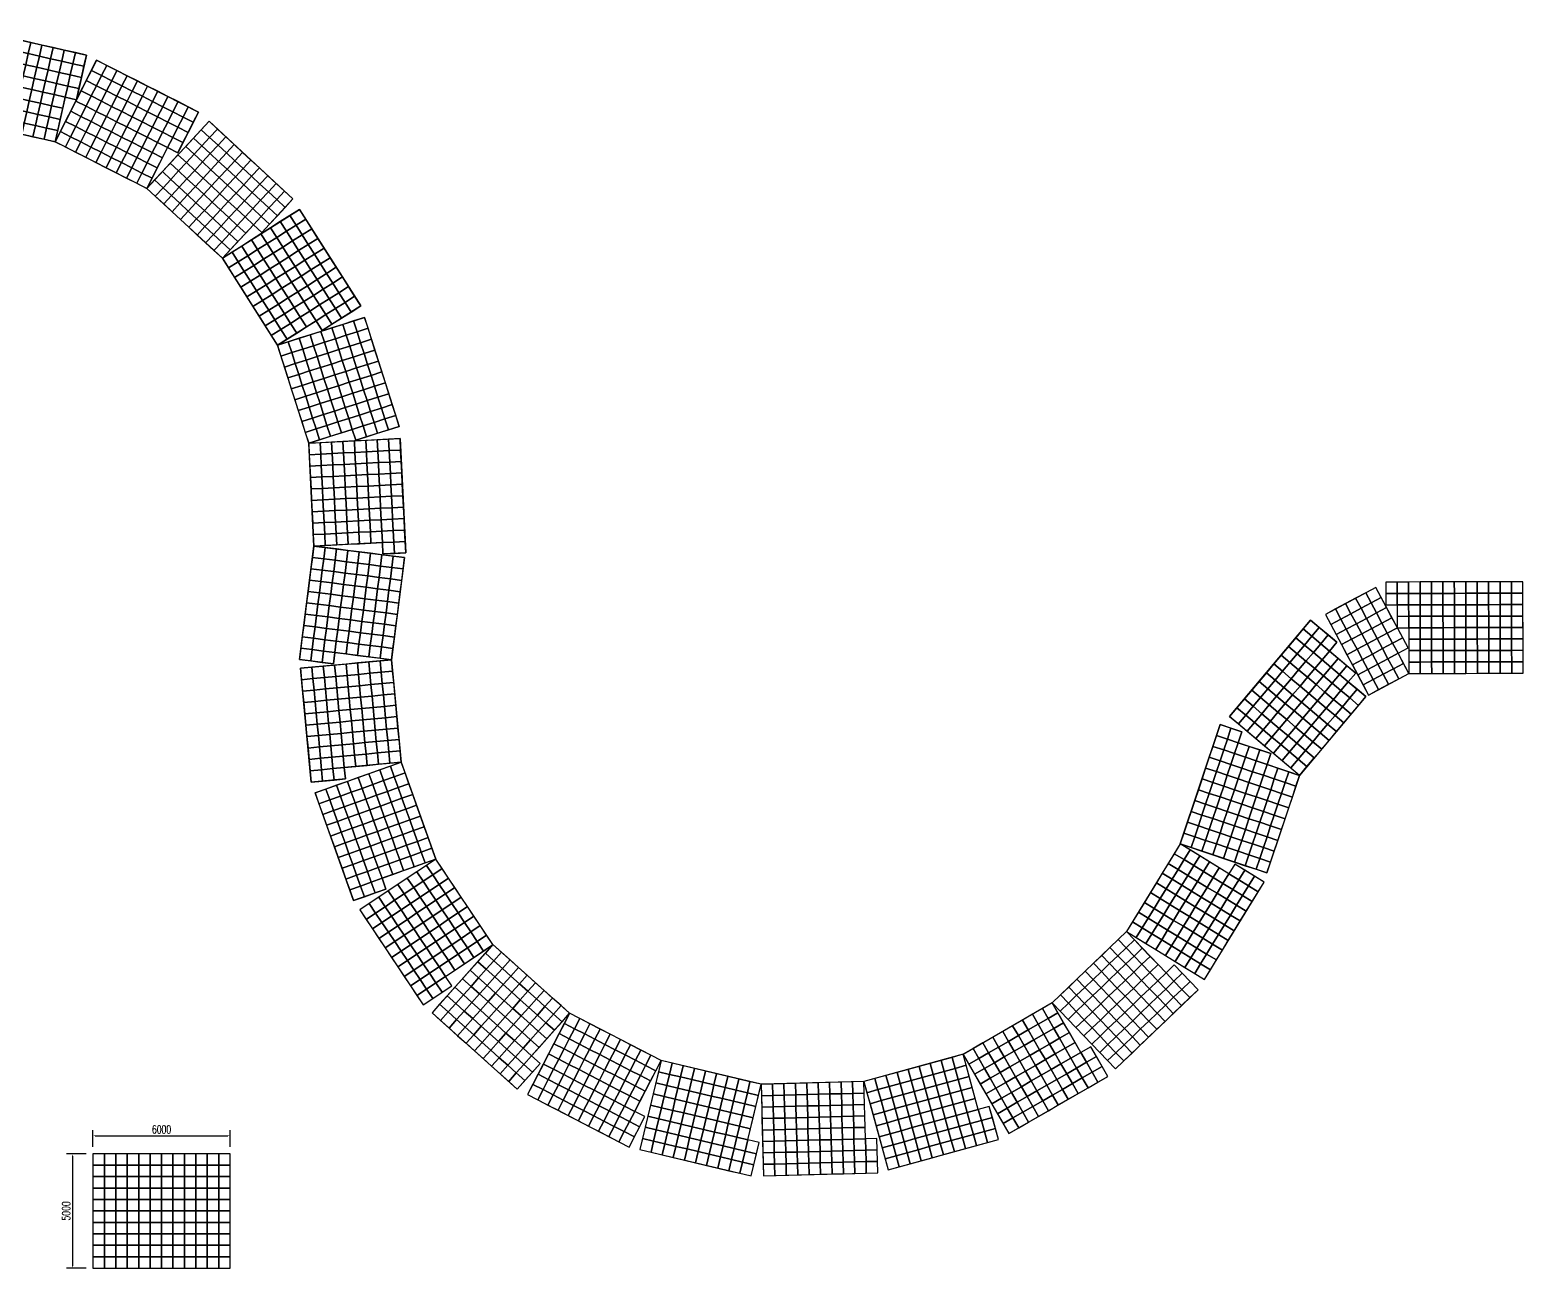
# Model space of a CAD drawing. Header units: millimetres. Extents: x -2430464 to 225692, y -180 to 1805330.
# Drawn here: x -1795663 to -1730345, y 817112 to 871261 of the extents above; entities that cross this region are included whole.
import ezdxf

# ---------------------------------------------------------------- set-up
doc = ezdxf.new("R2010")
doc.units = ezdxf.units.MM
doc.header["$LTSCALE"] = 1000
doc.layers.get('DEFPOINTS').update_dxf_attribs({"linetype": 'CONTINUOUS'})
doc.layers.add('W-FLOAT_BOWL浮筒', color=253, linetype='CONTINUOUS')
doc.layers.add('W-STEEL_FRAME钢架', color=3, linetype='CONTINUOUS')
doc.styles.add('STANDARD_T3', font='simplex.shx', dxfattribs={"width": 0.7, "bigfont": 'gbcbig.shx'})
doc.dimstyles.new('W&&100', dxfattribs={"dimtxt": 350, "dimasz": 100, "dimexe": 250, "dimexo": 300, "dimgap": 100, "dimtad": 1, "dimdec": 0, "dimzin": 0, "dimdsep": 46, "dimtxsty": 'STANDARD_T3', "dimcen": 0.09, "dimclrd": 1, "dimclre": 1, "dimclrt": 7, "dimazin": 2, "dimtfac": 1, "dimtdec": 0, "dimtix": 1, "dimtmove": 2, "dimatfit": 3, "dimfxl": 0, "dimtolj": 1, "dimtzin": 0, "dimarcsym": 0})

# ---------------------------------------------------------------- blocks, each defined once
blk = doc.blocks.new('*U971')
at = {"layer": 'W-FLOAT_BOWL浮筒'}
blk.add_lwpolyline([(-250, -250), (250, -250), (250, 250), (-250, 250)], close=True, dxfattribs=at)
blk = doc.blocks.new('*U972')
at = {"layer": 'W-FLOAT_BOWL浮筒', "color": 0, "linetype": 'ByBlock', "lineweight": -2, "transparency": 16777216}
for p in [(0, 3500), (500, 3500), (1000, 3500), (1500, 3500), (2000, 3500), (2500, 3500), (3000, 3500), (3500, 3500), (4000, 3500), (0, 3000), (0, 2500), (500, 3000), (500, 2500), (1000, 3000), (1000, 2500), (1500, 3000), (1500, 2500), (2000, 3000), (2000, 2500), (2500, 3000), (2500, 2500), (3000, 3000), (3000, 2500), (3500, 3000), (3500, 2500), (4000, 3000), (4000, 2500), (0, 2000), (500, 2000), (1000, 2000), (1500, 2000), (2000, 2000), (2500, 2000), (3000, 2000), (3500, 2000), (4000, 2000), (0, 1500), (500, 1500), (1000, 1500), (1500, 1500), (2000, 1500), (2500, 1500), (3000, 1500), (3500, 1500), (4000, 1500), (0, 1000), (0, 500), (500, 1000), (500, 500), (1000, 1000), (1000, 500), (1500, 1000), (1500, 500), (2000, 1000), (2000, 500), (2500, 1000), (2500, 500), (3000, 1000), (3000, 500), (3500, 1000), (3500, 500), (4000, 1000), (4000, 500), (0, 0), (500, 0), (1000, 0), (1500, 0), (2000, 0), (2500, 0), (3000, 0), (3500, 0), (4000, 0)]:
    blk.add_blockref('*U971', p, dxfattribs=at)
blk = doc.blocks.new('*U973')
at = {"layer": 'W-FLOAT_BOWL浮筒'}
blk.add_lwpolyline([(-250, -250), (250, -250), (250, 250), (-250, 250)], close=True, dxfattribs=at)
blk = doc.blocks.new('*U974')
at = {"layer": 'W-FLOAT_BOWL浮筒', "color": 0, "linetype": 'ByBlock', "lineweight": -2, "transparency": 16777216}
for p in [(0, 3500), (500, 3500), (1000, 3500), (1500, 3500), (2000, 3500), (2500, 3500), (3000, 3500), (3500, 3500), (4000, 3500), (0, 3000), (0, 2500), (500, 3000), (500, 2500), (1000, 3000), (1000, 2500), (1500, 3000), (1500, 2500), (2000, 3000), (2000, 2500), (2500, 3000), (2500, 2500), (3000, 3000), (3000, 2500), (3500, 3000), (3500, 2500), (4000, 3000), (4000, 2500), (0, 2000), (500, 2000), (1000, 2000), (1500, 2000), (2000, 2000), (2500, 2000), (3000, 2000), (3500, 2000), (4000, 2000), (0, 1500), (500, 1500), (1000, 1500), (1500, 1500), (2000, 1500), (2500, 1500), (3000, 1500), (3500, 1500), (4000, 1500), (0, 1000), (0, 500), (500, 1000), (500, 500), (1000, 1000), (1000, 500), (1500, 1000), (1500, 500), (2000, 1000), (2000, 500), (2500, 1000), (2500, 500), (3000, 1000), (3000, 500), (3500, 1000), (3500, 500), (4000, 1000), (4000, 500), (0, 0), (500, 0), (1000, 0), (1500, 0), (2000, 0), (2500, 0), (3000, 0), (3500, 0), (4000, 0)]:
    blk.add_blockref('*U973', p, dxfattribs=at)
blk = doc.blocks.new('*U969')
at = {"layer": 'W-FLOAT_BOWL浮筒'}
blk.add_lwpolyline([(-250, -250), (250, -250), (250, 250), (-250, 250)], close=True, dxfattribs=at)
blk = doc.blocks.new('*U970')
at = {"layer": 'W-FLOAT_BOWL浮筒', "color": 0, "linetype": 'ByBlock', "lineweight": -2, "transparency": 16777216}
for p in [(0, 3500), (500, 3500), (1000, 3500), (1500, 3500), (2000, 3500), (2500, 3500), (3000, 3500), (3500, 3500), (4000, 3500), (0, 3000), (0, 2500), (500, 3000), (500, 2500), (1000, 3000), (1000, 2500), (1500, 3000), (1500, 2500), (2000, 3000), (2000, 2500), (2500, 3000), (2500, 2500), (3000, 3000), (3000, 2500), (3500, 3000), (3500, 2500), (4000, 3000), (4000, 2500), (0, 2000), (500, 2000), (1000, 2000), (1500, 2000), (2000, 2000), (2500, 2000), (3000, 2000), (3500, 2000), (4000, 2000), (0, 1500), (500, 1500), (1000, 1500), (1500, 1500), (2000, 1500), (2500, 1500), (3000, 1500), (3500, 1500), (4000, 1500), (0, 1000), (0, 500), (500, 1000), (500, 500), (1000, 1000), (1000, 500), (1500, 1000), (1500, 500), (2000, 1000), (2000, 500), (2500, 1000), (2500, 500), (3000, 1000), (3000, 500), (3500, 1000), (3500, 500), (4000, 1000), (4000, 500), (0, 0), (500, 0), (1000, 0), (1500, 0), (2000, 0), (2500, 0), (3000, 0), (3500, 0), (4000, 0)]:
    blk.add_blockref('*U969', p, dxfattribs=at)
blk = doc.blocks.new('*U967')
at = {"layer": 'W-FLOAT_BOWL浮筒'}
blk.add_lwpolyline([(-250, -250), (250, -250), (250, 250), (-250, 250)], close=True, dxfattribs=at)
blk = doc.blocks.new('*U968')
at = {"layer": 'W-FLOAT_BOWL浮筒', "color": 0, "linetype": 'ByBlock', "lineweight": -2, "transparency": 16777216}
for p in [(0, 3500), (500, 3500), (1000, 3500), (1500, 3500), (2000, 3500), (2500, 3500), (3000, 3500), (3500, 3500), (4000, 3500), (0, 3000), (0, 2500), (500, 3000), (500, 2500), (1000, 3000), (1000, 2500), (1500, 3000), (1500, 2500), (2000, 3000), (2000, 2500), (2500, 3000), (2500, 2500), (3000, 3000), (3000, 2500), (3500, 3000), (3500, 2500), (4000, 3000), (4000, 2500), (0, 2000), (500, 2000), (1000, 2000), (1500, 2000), (2000, 2000), (2500, 2000), (3000, 2000), (3500, 2000), (4000, 2000), (0, 1500), (500, 1500), (1000, 1500), (1500, 1500), (2000, 1500), (2500, 1500), (3000, 1500), (3500, 1500), (4000, 1500), (0, 1000), (0, 500), (500, 1000), (500, 500), (1000, 1000), (1000, 500), (1500, 1000), (1500, 500), (2000, 1000), (2000, 500), (2500, 1000), (2500, 500), (3000, 1000), (3000, 500), (3500, 1000), (3500, 500), (4000, 1000), (4000, 500), (0, 0), (500, 0), (1000, 0), (1500, 0), (2000, 0), (2500, 0), (3000, 0), (3500, 0), (4000, 0)]:
    blk.add_blockref('*U967', p, dxfattribs=at)
blk = doc.blocks.new('*U965')
at = {"layer": 'W-FLOAT_BOWL浮筒'}
blk.add_lwpolyline([(-250, -250), (250, -250), (250, 250), (-250, 250)], close=True, dxfattribs=at)
blk = doc.blocks.new('*U966')
at = {"layer": 'W-FLOAT_BOWL浮筒', "color": 0, "linetype": 'ByBlock', "lineweight": -2, "transparency": 16777216}
for p in [(0, 3500), (500, 3500), (1000, 3500), (1500, 3500), (2000, 3500), (2500, 3500), (3000, 3500), (3500, 3500), (4000, 3500), (0, 3000), (0, 2500), (500, 3000), (500, 2500), (1000, 3000), (1000, 2500), (1500, 3000), (1500, 2500), (2000, 3000), (2000, 2500), (2500, 3000), (2500, 2500), (3000, 3000), (3000, 2500), (3500, 3000), (3500, 2500), (4000, 3000), (4000, 2500), (0, 2000), (500, 2000), (1000, 2000), (1500, 2000), (2000, 2000), (2500, 2000), (3000, 2000), (3500, 2000), (4000, 2000), (0, 1500), (500, 1500), (1000, 1500), (1500, 1500), (2000, 1500), (2500, 1500), (3000, 1500), (3500, 1500), (4000, 1500), (0, 1000), (0, 500), (500, 1000), (500, 500), (1000, 1000), (1000, 500), (1500, 1000), (1500, 500), (2000, 1000), (2000, 500), (2500, 1000), (2500, 500), (3000, 1000), (3000, 500), (3500, 1000), (3500, 500), (4000, 1000), (4000, 500), (0, 0), (500, 0), (1000, 0), (1500, 0), (2000, 0), (2500, 0), (3000, 0), (3500, 0), (4000, 0)]:
    blk.add_blockref('*U965', p, dxfattribs=at)
blk = doc.blocks.new('*U961')
at = {"layer": 'W-FLOAT_BOWL浮筒'}
blk.add_lwpolyline([(-250, -250), (250, -250), (250, 250), (-250, 250)], close=True, dxfattribs=at)
blk = doc.blocks.new('*U962')
at = {"layer": 'W-FLOAT_BOWL浮筒', "color": 0, "linetype": 'ByBlock', "lineweight": -2, "transparency": 16777216}
for p in [(0, 3500), (500, 3500), (1000, 3500), (1500, 3500), (2000, 3500), (2500, 3500), (3000, 3500), (3500, 3500), (4000, 3500), (0, 3000), (0, 2500), (500, 3000), (500, 2500), (1000, 3000), (1000, 2500), (1500, 3000), (1500, 2500), (2000, 3000), (2000, 2500), (2500, 3000), (2500, 2500), (3000, 3000), (3000, 2500), (3500, 3000), (3500, 2500), (4000, 3000), (4000, 2500), (0, 2000), (500, 2000), (1000, 2000), (1500, 2000), (2000, 2000), (2500, 2000), (3000, 2000), (3500, 2000), (4000, 2000), (0, 1500), (500, 1500), (1000, 1500), (1500, 1500), (2000, 1500), (2500, 1500), (3000, 1500), (3500, 1500), (4000, 1500), (0, 1000), (0, 500), (500, 1000), (500, 500), (1000, 1000), (1000, 500), (1500, 1000), (1500, 500), (2000, 1000), (2000, 500), (2500, 1000), (2500, 500), (3000, 1000), (3000, 500), (3500, 1000), (3500, 500), (4000, 1000), (4000, 500), (0, 0), (500, 0), (1000, 0), (1500, 0), (2000, 0), (2500, 0), (3000, 0), (3500, 0), (4000, 0)]:
    blk.add_blockref('*U961', p, dxfattribs=at)
blk = doc.blocks.new('*U963')
at = {"layer": 'W-FLOAT_BOWL浮筒'}
blk.add_lwpolyline([(-250, -250), (250, -250), (250, 250), (-250, 250)], close=True, dxfattribs=at)
blk = doc.blocks.new('*U964')
at = {"layer": 'W-FLOAT_BOWL浮筒', "color": 0, "linetype": 'ByBlock', "lineweight": -2, "transparency": 16777216}
for p in [(0, 3500), (500, 3500), (1000, 3500), (1500, 3500), (2000, 3500), (2500, 3500), (3000, 3500), (3500, 3500), (4000, 3500), (0, 3000), (0, 2500), (500, 3000), (500, 2500), (1000, 3000), (1000, 2500), (1500, 3000), (1500, 2500), (2000, 3000), (2000, 2500), (2500, 3000), (2500, 2500), (3000, 3000), (3000, 2500), (3500, 3000), (3500, 2500), (4000, 3000), (4000, 2500), (0, 2000), (500, 2000), (1000, 2000), (1500, 2000), (2000, 2000), (2500, 2000), (3000, 2000), (3500, 2000), (4000, 2000), (0, 1500), (500, 1500), (1000, 1500), (1500, 1500), (2000, 1500), (2500, 1500), (3000, 1500), (3500, 1500), (4000, 1500), (0, 1000), (0, 500), (500, 1000), (500, 500), (1000, 1000), (1000, 500), (1500, 1000), (1500, 500), (2000, 1000), (2000, 500), (2500, 1000), (2500, 500), (3000, 1000), (3000, 500), (3500, 1000), (3500, 500), (4000, 1000), (4000, 500), (0, 0), (500, 0), (1000, 0), (1500, 0), (2000, 0), (2500, 0), (3000, 0), (3500, 0), (4000, 0)]:
    blk.add_blockref('*U963', p, dxfattribs=at)
blk = doc.blocks.new('*U959')
at = {"layer": 'W-FLOAT_BOWL浮筒'}
blk.add_lwpolyline([(-250, -250), (250, -250), (250, 250), (-250, 250)], close=True, dxfattribs=at)
blk = doc.blocks.new('*U960')
at = {"layer": 'W-FLOAT_BOWL浮筒', "color": 0, "linetype": 'ByBlock', "lineweight": -2, "transparency": 16777216}
for p in [(0, 3500), (500, 3500), (1000, 3500), (1500, 3500), (2000, 3500), (2500, 3500), (3000, 3500), (3500, 3500), (4000, 3500), (0, 3000), (0, 2500), (500, 3000), (500, 2500), (1000, 3000), (1000, 2500), (1500, 3000), (1500, 2500), (2000, 3000), (2000, 2500), (2500, 3000), (2500, 2500), (3000, 3000), (3000, 2500), (3500, 3000), (3500, 2500), (4000, 3000), (4000, 2500), (0, 2000), (500, 2000), (1000, 2000), (1500, 2000), (2000, 2000), (2500, 2000), (3000, 2000), (3500, 2000), (4000, 2000), (0, 1500), (500, 1500), (1000, 1500), (1500, 1500), (2000, 1500), (2500, 1500), (3000, 1500), (3500, 1500), (4000, 1500), (0, 1000), (0, 500), (500, 1000), (500, 500), (1000, 1000), (1000, 500), (1500, 1000), (1500, 500), (2000, 1000), (2000, 500), (2500, 1000), (2500, 500), (3000, 1000), (3000, 500), (3500, 1000), (3500, 500), (4000, 1000), (4000, 500), (0, 0), (500, 0), (1000, 0), (1500, 0), (2000, 0), (2500, 0), (3000, 0), (3500, 0), (4000, 0)]:
    blk.add_blockref('*U959', p, dxfattribs=at)
blk = doc.blocks.new('*U957')
at = {"layer": 'W-FLOAT_BOWL浮筒'}
blk.add_lwpolyline([(-250, -250), (250, -250), (250, 250), (-250, 250)], close=True, dxfattribs=at)
blk = doc.blocks.new('*U958')
at = {"layer": 'W-FLOAT_BOWL浮筒', "color": 0, "linetype": 'ByBlock', "lineweight": -2, "transparency": 16777216}
for p in [(0, 3500), (500, 3500), (1000, 3500), (1500, 3500), (2000, 3500), (2500, 3500), (3000, 3500), (3500, 3500), (4000, 3500), (0, 3000), (0, 2500), (500, 3000), (500, 2500), (1000, 3000), (1000, 2500), (1500, 3000), (1500, 2500), (2000, 3000), (2000, 2500), (2500, 3000), (2500, 2500), (3000, 3000), (3000, 2500), (3500, 3000), (3500, 2500), (4000, 3000), (4000, 2500), (0, 2000), (500, 2000), (1000, 2000), (1500, 2000), (2000, 2000), (2500, 2000), (3000, 2000), (3500, 2000), (4000, 2000), (0, 1500), (500, 1500), (1000, 1500), (1500, 1500), (2000, 1500), (2500, 1500), (3000, 1500), (3500, 1500), (4000, 1500), (0, 1000), (0, 500), (500, 1000), (500, 500), (1000, 1000), (1000, 500), (1500, 1000), (1500, 500), (2000, 1000), (2000, 500), (2500, 1000), (2500, 500), (3000, 1000), (3000, 500), (3500, 1000), (3500, 500), (4000, 1000), (4000, 500), (0, 0), (500, 0), (1000, 0), (1500, 0), (2000, 0), (2500, 0), (3000, 0), (3500, 0), (4000, 0)]:
    blk.add_blockref('*U957', p, dxfattribs=at)
blk = doc.blocks.new('*U955')
at = {"layer": 'W-FLOAT_BOWL浮筒'}
blk.add_lwpolyline([(-250, -250), (250, -250), (250, 250), (-250, 250)], close=True, dxfattribs=at)
blk = doc.blocks.new('*U956')
at = {"layer": 'W-FLOAT_BOWL浮筒', "color": 0, "linetype": 'ByBlock', "lineweight": -2, "transparency": 16777216}
for p in [(0, 3500), (500, 3500), (1000, 3500), (1500, 3500), (2000, 3500), (2500, 3500), (3000, 3500), (3500, 3500), (4000, 3500), (0, 3000), (0, 2500), (500, 3000), (500, 2500), (1000, 3000), (1000, 2500), (1500, 3000), (1500, 2500), (2000, 3000), (2000, 2500), (2500, 3000), (2500, 2500), (3000, 3000), (3000, 2500), (3500, 3000), (3500, 2500), (4000, 3000), (4000, 2500), (0, 2000), (500, 2000), (1000, 2000), (1500, 2000), (2000, 2000), (2500, 2000), (3000, 2000), (3500, 2000), (4000, 2000), (0, 1500), (500, 1500), (1000, 1500), (1500, 1500), (2000, 1500), (2500, 1500), (3000, 1500), (3500, 1500), (4000, 1500), (0, 1000), (0, 500), (500, 1000), (500, 500), (1000, 1000), (1000, 500), (1500, 1000), (1500, 500), (2000, 1000), (2000, 500), (2500, 1000), (2500, 500), (3000, 1000), (3000, 500), (3500, 1000), (3500, 500), (4000, 1000), (4000, 500), (0, 0), (500, 0), (1000, 0), (1500, 0), (2000, 0), (2500, 0), (3000, 0), (3500, 0), (4000, 0)]:
    blk.add_blockref('*U955', p, dxfattribs=at)
blk = doc.blocks.new('*U951')
at = {"layer": 'W-FLOAT_BOWL浮筒'}
blk.add_lwpolyline([(-250, -250), (250, -250), (250, 250), (-250, 250)], close=True, dxfattribs=at)
blk = doc.blocks.new('*U952')
at = {"layer": 'W-FLOAT_BOWL浮筒', "color": 0, "linetype": 'ByBlock', "lineweight": -2, "transparency": 16777216}
for p in [(0, 3500), (500, 3500), (1000, 3500), (1500, 3500), (2000, 3500), (2500, 3500), (3000, 3500), (3500, 3500), (4000, 3500), (0, 3000), (0, 2500), (500, 3000), (500, 2500), (1000, 3000), (1000, 2500), (1500, 3000), (1500, 2500), (2000, 3000), (2000, 2500), (2500, 3000), (2500, 2500), (3000, 3000), (3000, 2500), (3500, 3000), (3500, 2500), (4000, 3000), (4000, 2500), (0, 2000), (500, 2000), (1000, 2000), (1500, 2000), (2000, 2000), (2500, 2000), (3000, 2000), (3500, 2000), (4000, 2000), (0, 1500), (500, 1500), (1000, 1500), (1500, 1500), (2000, 1500), (2500, 1500), (3000, 1500), (3500, 1500), (4000, 1500), (0, 1000), (0, 500), (500, 1000), (500, 500), (1000, 1000), (1000, 500), (1500, 1000), (1500, 500), (2000, 1000), (2000, 500), (2500, 1000), (2500, 500), (3000, 1000), (3000, 500), (3500, 1000), (3500, 500), (4000, 1000), (4000, 500), (0, 0), (500, 0), (1000, 0), (1500, 0), (2000, 0), (2500, 0), (3000, 0), (3500, 0), (4000, 0)]:
    blk.add_blockref('*U951', p, dxfattribs=at)
blk = doc.blocks.new('*U953')
at = {"layer": 'W-FLOAT_BOWL浮筒'}
blk.add_lwpolyline([(-250, -250), (250, -250), (250, 250), (-250, 250)], close=True, dxfattribs=at)
blk = doc.blocks.new('*U954')
at = {"layer": 'W-FLOAT_BOWL浮筒', "color": 0, "linetype": 'ByBlock', "lineweight": -2, "transparency": 16777216}
for p in [(0, 3500), (500, 3500), (1000, 3500), (1500, 3500), (2000, 3500), (2500, 3500), (3000, 3500), (3500, 3500), (4000, 3500), (0, 3000), (0, 2500), (500, 3000), (500, 2500), (1000, 3000), (1000, 2500), (1500, 3000), (1500, 2500), (2000, 3000), (2000, 2500), (2500, 3000), (2500, 2500), (3000, 3000), (3000, 2500), (3500, 3000), (3500, 2500), (4000, 3000), (4000, 2500), (0, 2000), (500, 2000), (1000, 2000), (1500, 2000), (2000, 2000), (2500, 2000), (3000, 2000), (3500, 2000), (4000, 2000), (0, 1500), (500, 1500), (1000, 1500), (1500, 1500), (2000, 1500), (2500, 1500), (3000, 1500), (3500, 1500), (4000, 1500), (0, 1000), (0, 500), (500, 1000), (500, 500), (1000, 1000), (1000, 500), (1500, 1000), (1500, 500), (2000, 1000), (2000, 500), (2500, 1000), (2500, 500), (3000, 1000), (3000, 500), (3500, 1000), (3500, 500), (4000, 1000), (4000, 500), (0, 0), (500, 0), (1000, 0), (1500, 0), (2000, 0), (2500, 0), (3000, 0), (3500, 0), (4000, 0)]:
    blk.add_blockref('*U953', p, dxfattribs=at)
blk = doc.blocks.new('*U949')
at = {"layer": 'W-FLOAT_BOWL浮筒'}
blk.add_lwpolyline([(-250, -250), (250, -250), (250, 250), (-250, 250)], close=True, dxfattribs=at)
blk = doc.blocks.new('*U950')
at = {"layer": 'W-FLOAT_BOWL浮筒', "color": 0, "linetype": 'ByBlock', "lineweight": -2, "transparency": 16777216}
for p in [(0, 3500), (500, 3500), (1000, 3500), (1500, 3500), (2000, 3500), (2500, 3500), (3000, 3500), (3500, 3500), (4000, 3500), (0, 3000), (0, 2500), (500, 3000), (500, 2500), (1000, 3000), (1000, 2500), (1500, 3000), (1500, 2500), (2000, 3000), (2000, 2500), (2500, 3000), (2500, 2500), (3000, 3000), (3000, 2500), (3500, 3000), (3500, 2500), (4000, 3000), (4000, 2500), (0, 2000), (500, 2000), (1000, 2000), (1500, 2000), (2000, 2000), (2500, 2000), (3000, 2000), (3500, 2000), (4000, 2000), (0, 1500), (500, 1500), (1000, 1500), (1500, 1500), (2000, 1500), (2500, 1500), (3000, 1500), (3500, 1500), (4000, 1500), (0, 1000), (0, 500), (500, 1000), (500, 500), (1000, 1000), (1000, 500), (1500, 1000), (1500, 500), (2000, 1000), (2000, 500), (2500, 1000), (2500, 500), (3000, 1000), (3000, 500), (3500, 1000), (3500, 500), (4000, 1000), (4000, 500), (0, 0), (500, 0), (1000, 0), (1500, 0), (2000, 0), (2500, 0), (3000, 0), (3500, 0), (4000, 0)]:
    blk.add_blockref('*U949', p, dxfattribs=at)
blk = doc.blocks.new('*U947')
at = {"layer": 'W-FLOAT_BOWL浮筒'}
blk.add_lwpolyline([(-250, -250), (250, -250), (250, 250), (-250, 250)], close=True, dxfattribs=at)
blk = doc.blocks.new('*U948')
at = {"layer": 'W-FLOAT_BOWL浮筒', "color": 0, "linetype": 'ByBlock', "lineweight": -2, "transparency": 16777216}
for p in [(0, 3500), (500, 3500), (1000, 3500), (1500, 3500), (2000, 3500), (2500, 3500), (3000, 3500), (3500, 3500), (4000, 3500), (0, 3000), (0, 2500), (500, 3000), (500, 2500), (1000, 3000), (1000, 2500), (1500, 3000), (1500, 2500), (2000, 3000), (2000, 2500), (2500, 3000), (2500, 2500), (3000, 3000), (3000, 2500), (3500, 3000), (3500, 2500), (4000, 3000), (4000, 2500), (0, 2000), (500, 2000), (1000, 2000), (1500, 2000), (2000, 2000), (2500, 2000), (3000, 2000), (3500, 2000), (4000, 2000), (0, 1500), (500, 1500), (1000, 1500), (1500, 1500), (2000, 1500), (2500, 1500), (3000, 1500), (3500, 1500), (4000, 1500), (0, 1000), (0, 500), (500, 1000), (500, 500), (1000, 1000), (1000, 500), (1500, 1000), (1500, 500), (2000, 1000), (2000, 500), (2500, 1000), (2500, 500), (3000, 1000), (3000, 500), (3500, 1000), (3500, 500), (4000, 1000), (4000, 500), (0, 0), (500, 0), (1000, 0), (1500, 0), (2000, 0), (2500, 0), (3000, 0), (3500, 0), (4000, 0)]:
    blk.add_blockref('*U947', p, dxfattribs=at)
blk = doc.blocks.new('*U945')
at = {"layer": 'W-FLOAT_BOWL浮筒'}
blk.add_lwpolyline([(-250, -250), (250, -250), (250, 250), (-250, 250)], close=True, dxfattribs=at)
blk = doc.blocks.new('*U946')
at = {"layer": 'W-FLOAT_BOWL浮筒', "color": 0, "linetype": 'ByBlock', "lineweight": -2, "transparency": 16777216}
for p in [(0, 3500), (500, 3500), (1000, 3500), (1500, 3500), (2000, 3500), (2500, 3500), (3000, 3500), (3500, 3500), (4000, 3500), (0, 3000), (0, 2500), (500, 3000), (500, 2500), (1000, 3000), (1000, 2500), (1500, 3000), (1500, 2500), (2000, 3000), (2000, 2500), (2500, 3000), (2500, 2500), (3000, 3000), (3000, 2500), (3500, 3000), (3500, 2500), (4000, 3000), (4000, 2500), (0, 2000), (500, 2000), (1000, 2000), (1500, 2000), (2000, 2000), (2500, 2000), (3000, 2000), (3500, 2000), (4000, 2000), (0, 1500), (500, 1500), (1000, 1500), (1500, 1500), (2000, 1500), (2500, 1500), (3000, 1500), (3500, 1500), (4000, 1500), (0, 1000), (0, 500), (500, 1000), (500, 500), (1000, 1000), (1000, 500), (1500, 1000), (1500, 500), (2000, 1000), (2000, 500), (2500, 1000), (2500, 500), (3000, 1000), (3000, 500), (3500, 1000), (3500, 500), (4000, 1000), (4000, 500), (0, 0), (500, 0), (1000, 0), (1500, 0), (2000, 0), (2500, 0), (3000, 0), (3500, 0), (4000, 0)]:
    blk.add_blockref('*U945', p, dxfattribs=at)
blk = doc.blocks.new('*U941')
at = {"layer": 'W-FLOAT_BOWL浮筒'}
blk.add_lwpolyline([(-250, -250), (250, -250), (250, 250), (-250, 250)], close=True, dxfattribs=at)
blk = doc.blocks.new('*U942')
at = {"layer": 'W-FLOAT_BOWL浮筒', "color": 0, "linetype": 'ByBlock', "lineweight": -2, "transparency": 16777216}
for p in [(0, 3500), (500, 3500), (1000, 3500), (1500, 3500), (2000, 3500), (2500, 3500), (3000, 3500), (3500, 3500), (4000, 3500), (0, 3000), (0, 2500), (500, 3000), (500, 2500), (1000, 3000), (1000, 2500), (1500, 3000), (1500, 2500), (2000, 3000), (2000, 2500), (2500, 3000), (2500, 2500), (3000, 3000), (3000, 2500), (3500, 3000), (3500, 2500), (4000, 3000), (4000, 2500), (0, 2000), (500, 2000), (1000, 2000), (1500, 2000), (2000, 2000), (2500, 2000), (3000, 2000), (3500, 2000), (4000, 2000), (0, 1500), (500, 1500), (1000, 1500), (1500, 1500), (2000, 1500), (2500, 1500), (3000, 1500), (3500, 1500), (4000, 1500), (0, 1000), (0, 500), (500, 1000), (500, 500), (1000, 1000), (1000, 500), (1500, 1000), (1500, 500), (2000, 1000), (2000, 500), (2500, 1000), (2500, 500), (3000, 1000), (3000, 500), (3500, 1000), (3500, 500), (4000, 1000), (4000, 500), (0, 0), (500, 0), (1000, 0), (1500, 0), (2000, 0), (2500, 0), (3000, 0), (3500, 0), (4000, 0)]:
    blk.add_blockref('*U941', p, dxfattribs=at)
blk = doc.blocks.new('*U943')
at = {"layer": 'W-FLOAT_BOWL浮筒'}
blk.add_lwpolyline([(-250, -250), (250, -250), (250, 250), (-250, 250)], close=True, dxfattribs=at)
blk = doc.blocks.new('*U944')
at = {"layer": 'W-FLOAT_BOWL浮筒', "color": 0, "linetype": 'ByBlock', "lineweight": -2, "transparency": 16777216}
for p in [(0, 3500), (500, 3500), (1000, 3500), (1500, 3500), (2000, 3500), (2500, 3500), (3000, 3500), (3500, 3500), (4000, 3500), (0, 3000), (0, 2500), (500, 3000), (500, 2500), (1000, 3000), (1000, 2500), (1500, 3000), (1500, 2500), (2000, 3000), (2000, 2500), (2500, 3000), (2500, 2500), (3000, 3000), (3000, 2500), (3500, 3000), (3500, 2500), (4000, 3000), (4000, 2500), (0, 2000), (500, 2000), (1000, 2000), (1500, 2000), (2000, 2000), (2500, 2000), (3000, 2000), (3500, 2000), (4000, 2000), (0, 1500), (500, 1500), (1000, 1500), (1500, 1500), (2000, 1500), (2500, 1500), (3000, 1500), (3500, 1500), (4000, 1500), (0, 1000), (0, 500), (500, 1000), (500, 500), (1000, 1000), (1000, 500), (1500, 1000), (1500, 500), (2000, 1000), (2000, 500), (2500, 1000), (2500, 500), (3000, 1000), (3000, 500), (3500, 1000), (3500, 500), (4000, 1000), (4000, 500), (0, 0), (500, 0), (1000, 0), (1500, 0), (2000, 0), (2500, 0), (3000, 0), (3500, 0), (4000, 0)]:
    blk.add_blockref('*U943', p, dxfattribs=at)
blk = doc.blocks.new('*U939')
at = {"layer": 'W-FLOAT_BOWL浮筒'}
blk.add_lwpolyline([(-250, -250), (250, -250), (250, 250), (-250, 250)], close=True, dxfattribs=at)
blk = doc.blocks.new('*U940')
at = {"layer": 'W-FLOAT_BOWL浮筒', "color": 0, "linetype": 'ByBlock', "lineweight": -2, "transparency": 16777216}
for p in [(0, 3500), (500, 3500), (1000, 3500), (1500, 3500), (2000, 3500), (2500, 3500), (3000, 3500), (3500, 3500), (4000, 3500), (0, 3000), (0, 2500), (500, 3000), (500, 2500), (1000, 3000), (1000, 2500), (1500, 3000), (1500, 2500), (2000, 3000), (2000, 2500), (2500, 3000), (2500, 2500), (3000, 3000), (3000, 2500), (3500, 3000), (3500, 2500), (4000, 3000), (4000, 2500), (0, 2000), (500, 2000), (1000, 2000), (1500, 2000), (2000, 2000), (2500, 2000), (3000, 2000), (3500, 2000), (4000, 2000), (0, 1500), (500, 1500), (1000, 1500), (1500, 1500), (2000, 1500), (2500, 1500), (3000, 1500), (3500, 1500), (4000, 1500), (0, 1000), (0, 500), (500, 1000), (500, 500), (1000, 1000), (1000, 500), (1500, 1000), (1500, 500), (2000, 1000), (2000, 500), (2500, 1000), (2500, 500), (3000, 1000), (3000, 500), (3500, 1000), (3500, 500), (4000, 1000), (4000, 500), (0, 0), (500, 0), (1000, 0), (1500, 0), (2000, 0), (2500, 0), (3000, 0), (3500, 0), (4000, 0)]:
    blk.add_blockref('*U939', p, dxfattribs=at)
blk = doc.blocks.new('*U937')
at = {"layer": 'W-FLOAT_BOWL浮筒'}
blk.add_lwpolyline([(-250, -250), (250, -250), (250, 250), (-250, 250)], close=True, dxfattribs=at)
blk = doc.blocks.new('*U938')
at = {"layer": 'W-FLOAT_BOWL浮筒', "color": 0, "linetype": 'ByBlock', "lineweight": -2, "transparency": 16777216}
for p in [(0, 3500), (500, 3500), (1000, 3500), (1500, 3500), (2000, 3500), (2500, 3500), (3000, 3500), (3500, 3500), (4000, 3500), (0, 3000), (0, 2500), (500, 3000), (500, 2500), (1000, 3000), (1000, 2500), (1500, 3000), (1500, 2500), (2000, 3000), (2000, 2500), (2500, 3000), (2500, 2500), (3000, 3000), (3000, 2500), (3500, 3000), (3500, 2500), (4000, 3000), (4000, 2500), (0, 2000), (500, 2000), (1000, 2000), (1500, 2000), (2000, 2000), (2500, 2000), (3000, 2000), (3500, 2000), (4000, 2000), (0, 1500), (500, 1500), (1000, 1500), (1500, 1500), (2000, 1500), (2500, 1500), (3000, 1500), (3500, 1500), (4000, 1500), (0, 1000), (0, 500), (500, 1000), (500, 500), (1000, 1000), (1000, 500), (1500, 1000), (1500, 500), (2000, 1000), (2000, 500), (2500, 1000), (2500, 500), (3000, 1000), (3000, 500), (3500, 1000), (3500, 500), (4000, 1000), (4000, 500), (0, 0), (500, 0), (1000, 0), (1500, 0), (2000, 0), (2500, 0), (3000, 0), (3500, 0), (4000, 0)]:
    blk.add_blockref('*U937', p, dxfattribs=at)
blk = doc.blocks.new('*U935')
at = {"layer": 'W-FLOAT_BOWL浮筒'}
blk.add_lwpolyline([(-250, -250), (250, -250), (250, 250), (-250, 250)], close=True, dxfattribs=at)
blk = doc.blocks.new('*U936')
at = {"layer": 'W-FLOAT_BOWL浮筒', "color": 0, "linetype": 'ByBlock', "lineweight": -2, "transparency": 16777216}
for p in [(0, 3500), (500, 3500), (1000, 3500), (1500, 3500), (2000, 3500), (2500, 3500), (3000, 3500), (3500, 3500), (4000, 3500), (0, 3000), (0, 2500), (500, 3000), (500, 2500), (1000, 3000), (1000, 2500), (1500, 3000), (1500, 2500), (2000, 3000), (2000, 2500), (2500, 3000), (2500, 2500), (3000, 3000), (3000, 2500), (3500, 3000), (3500, 2500), (4000, 3000), (4000, 2500), (0, 2000), (500, 2000), (1000, 2000), (1500, 2000), (2000, 2000), (2500, 2000), (3000, 2000), (3500, 2000), (4000, 2000), (0, 1500), (500, 1500), (1000, 1500), (1500, 1500), (2000, 1500), (2500, 1500), (3000, 1500), (3500, 1500), (4000, 1500), (0, 1000), (0, 500), (500, 1000), (500, 500), (1000, 1000), (1000, 500), (1500, 1000), (1500, 500), (2000, 1000), (2000, 500), (2500, 1000), (2500, 500), (3000, 1000), (3000, 500), (3500, 1000), (3500, 500), (4000, 1000), (4000, 500), (0, 0), (500, 0), (1000, 0), (1500, 0), (2000, 0), (2500, 0), (3000, 0), (3500, 0), (4000, 0)]:
    blk.add_blockref('*U935', p, dxfattribs=at)
blk = doc.blocks.new('*U933')
at = {"layer": 'W-FLOAT_BOWL浮筒'}
blk.add_lwpolyline([(-250, -250), (250, -250), (250, 250), (-250, 250)], close=True, dxfattribs=at)
blk = doc.blocks.new('*U934')
at = {"layer": 'W-FLOAT_BOWL浮筒', "color": 0, "linetype": 'ByBlock', "lineweight": -2, "transparency": 16777216}
for p in [(-4500, 3500), (-4000, 3500), (-3500, 3500), (-3000, 3500), (-2500, 3500), (-2000, 3500), (-1500, 3500), (-1000, 3500), (-500, 3500), (0, 3500), (-4500, 3000), (-4500, 2500), (-4000, 3000), (-4000, 2500), (-3500, 3000), (-3500, 2500), (-3000, 3000), (-3000, 2500), (-2500, 3000), (-2500, 2500), (-2000, 3000), (-2000, 2500), (-1500, 3000), (-1500, 2500), (-1000, 3000), (-1000, 2500), (-500, 3000), (-500, 2500), (0, 3000), (0, 2500), (-4500, 2000), (-4000, 2000), (-3500, 2000), (-3000, 2000), (-2500, 2000), (-2000, 2000), (-1500, 2000), (-1000, 2000), (-500, 2000), (0, 2000), (-4500, 1500), (-4000, 1500), (-3500, 1500), (-3000, 1500), (-2500, 1500), (-2000, 1500), (-1500, 1500), (-1000, 1500), (-500, 1500), (0, 1500), (-4500, 1000), (-4500, 500), (-4000, 1000), (-4000, 500), (-3500, 1000), (-3500, 500), (-3000, 1000), (-3000, 500), (-2500, 1000), (-2500, 500), (-2000, 1000), (-2000, 500), (-1500, 1000), (-1500, 500), (-1000, 1000), (-1000, 500), (-500, 1000), (-500, 500), (0, 1000), (0, 500), (-4500, 0), (-4000, 0), (-3500, 0), (-3000, 0), (-2500, 0), (-2000, 0), (-1500, 0), (-1000, 0), (-500, 0), (0, 0)]:
    blk.add_blockref('*U933', p, dxfattribs=at)
blk = doc.blocks.new('*U931')
at = {"layer": 'W-FLOAT_BOWL浮筒'}
blk.add_lwpolyline([(-250, -250), (250, -250), (250, 250), (-250, 250)], close=True, dxfattribs=at)
blk = doc.blocks.new('*U932')
at = {"layer": 'W-FLOAT_BOWL浮筒', "color": 0, "linetype": 'ByBlock', "lineweight": -2, "transparency": 16777216}
for p in [(-1500, 3500), (-1000, 3500), (-500, 3500), (0, 3500), (-1500, 3000), (-1500, 2500), (-1000, 3000), (-1000, 2500), (-500, 3000), (-500, 2500), (0, 3000), (0, 2500), (-1500, 2000), (-1000, 2000), (-500, 2000), (0, 2000), (-1500, 1500), (-1000, 1500), (-500, 1500), (0, 1500), (-1500, 1000), (-1500, 500), (-1000, 1000), (-1000, 500), (-500, 1000), (-500, 500), (0, 1000), (0, 500), (-1500, 0), (-1000, 0), (-500, 0), (0, 0)]:
    blk.add_blockref('*U931', p, dxfattribs=at)
blk = doc.blocks.new('*D999')
at = {"layer": 'DEFPOINTS', "color": 0, "transparency": 16777216}
for p in [(-1786903, 822901), (-1792903, 822112), (-1786903, 822112)]:
    blk.add_point(p, dxfattribs=at)
at = {"layer": 'W-STEEL_FRAME钢架', "color": 1, "lineweight": -2, "transparency": 16777216}
for p, q in [((-1792903, 822412), (-1792903, 823151)), ((-1786903, 822412), (-1786903, 823151)), ((-1792803, 822901), (-1787003, 822901))]:
    blk.add_line(p, q, dxfattribs=at)
at = {"layer": 'W-STEEL_FRAME钢架', "color": 1, "transparency": 16777216}
for points in [[(-1792803, 822918), (-1792803, 822885), (-1792903, 822901)], [(-1787003, 822918), (-1787003, 822885), (-1786903, 822901)]]:
    blk.add_solid(points, dxfattribs=at)
at = {"layer": 'W-STEEL_FRAME钢架', "color": 7, "transparency": 16777216, "insert": (-1789903, 823176), "char_height": 350, "attachment_point": 5, "style": 'STANDARD_T3'}
blk.add_mtext('\\A1;6000', dxfattribs=at)
blk = doc.blocks.new('*D1000')
at = {"layer": 'DEFPOINTS', "color": 0, "transparency": 16777216}
for p in [(-1792903, 822112), (-1793805, 817112), (-1792903, 817112)]:
    blk.add_point(p, dxfattribs=at)
at = {"layer": 'W-STEEL_FRAME钢架', "color": 1, "lineweight": -2, "transparency": 16777216}
for p, q in [((-1793203, 822112), (-1794055, 822112)), ((-1793805, 822012), (-1793805, 817212)), ((-1793203, 817112), (-1794055, 817112))]:
    blk.add_line(p, q, dxfattribs=at)
at = {"layer": 'W-STEEL_FRAME钢架', "color": 1, "transparency": 16777216}
for points in [[(-1793822, 822012), (-1793788, 822012), (-1793805, 822112)], [(-1793822, 817212), (-1793788, 817212), (-1793805, 817112)]]:
    blk.add_solid(points, dxfattribs=at)
at = {"layer": 'W-STEEL_FRAME钢架', "color": 7, "transparency": 16777216, "insert": (-1794080, 819612), "char_height": 350, "attachment_point": 5, "rotation": 90, "style": 'STANDARD_T3'}
blk.add_mtext('\\A1;5000', dxfattribs=at)
blk = doc.blocks.new('*U1001')
at = {"layer": 'W-FLOAT_BOWL浮筒'}
blk.add_lwpolyline([(-250, -250), (250, -250), (250, 250), (-250, 250)], close=True, dxfattribs=at)
blk = doc.blocks.new('*U1002')
at = {"layer": 'W-FLOAT_BOWL浮筒', "color": 0, "linetype": 'ByBlock', "lineweight": -2, "transparency": 16777216}
for p in [(0, 4500), (500, 4500), (1000, 4500), (1500, 4500), (2000, 4500), (2500, 4500), (3000, 4500), (3500, 4500), (4000, 4500), (4500, 4500), (5000, 4500), (5500, 4500), (0, 4000), (500, 4000), (1000, 4000), (1500, 4000), (2000, 4000), (2500, 4000), (3000, 4000), (3500, 4000), (4000, 4000), (4500, 4000), (5000, 4000), (5500, 4000), (0, 3500), (500, 3500), (1000, 3500), (1500, 3500), (2000, 3500), (2500, 3500), (3000, 3500), (3500, 3500), (4000, 3500), (4500, 3500), (5000, 3500), (5500, 3500), (0, 3000), (0, 2500), (500, 3000), (500, 2500), (1000, 3000), (1000, 2500), (1500, 3000), (1500, 2500), (2000, 3000), (2000, 2500), (2500, 3000), (2500, 2500), (3000, 3000), (3000, 2500), (3500, 3000), (3500, 2500), (4000, 3000), (4000, 2500), (4500, 3000), (4500, 2500), (5000, 3000), (5000, 2500), (5500, 3000), (5500, 2500), (0, 2000), (500, 2000), (1000, 2000), (1500, 2000), (2000, 2000), (2500, 2000), (3000, 2000), (3500, 2000), (4000, 2000), (4500, 2000), (5000, 2000), (5500, 2000), (0, 1500), (500, 1500), (1000, 1500), (1500, 1500), (2000, 1500), (2500, 1500), (3000, 1500), (3500, 1500), (4000, 1500), (4500, 1500), (5000, 1500), (5500, 1500), (0, 1000), (0, 500), (500, 1000), (500, 500), (1000, 1000), (1000, 500), (1500, 1000), (1500, 500), (2000, 1000), (2000, 500), (2500, 1000), (2500, 500), (3000, 1000), (3000, 500), (3500, 1000), (3500, 500), (4000, 1000), (4000, 500), (4500, 1000), (4500, 500), (5000, 1000), (5000, 500), (5500, 1000), (5500, 500), (0, 0), (500, 0), (1000, 0), (1500, 0), (2000, 0), (2500, 0), (3000, 0), (3500, 0), (4000, 0), (4500, 0), (5000, 0), (5500, 0)]:
    blk.add_blockref('*U1001', p, dxfattribs=at)

msp = doc.modelspace()

# ---------------------------------------------------------------- linework, layer by layer
at = {"layer": 'W-FLOAT_BOWL浮筒'}
for points in [[(-1793784.45, 869781.51), (-1793296.76, 869671.25), (-1793186.51, 870158.94), (-1793674.2, 870269.2)], [(-1793894.71, 869293.82), (-1793407.02, 869183.56), (-1793296.76, 869671.25), (-1793784.45, 869781.51)], [(-1794115.23, 868318.44), (-1793627.54, 868208.18), (-1793517.28, 868695.87), (-1794004.97, 868806.13)], [(-1794004.97, 868806.13), (-1793517.28, 868695.87), (-1793407.02, 869183.56), (-1793894.71, 869293.82)], [(-1789185.54, 867004.31), (-1788739.76, 866777.86), (-1788513.31, 867223.64), (-1788959.09, 867450.09)], [(-1788959.09, 867450.09), (-1788513.31, 867223.64), (-1788286.86, 867669.42), (-1788732.64, 867895.87)], [(-1789411.99, 866558.53), (-1788966.21, 866332.08), (-1788739.76, 866777.86), (-1789185.54, 867004.31)], [(-1789638.44, 866112.75), (-1789192.65, 865886.3), (-1788966.21, 866332.08), (-1789411.99, 866558.53)], [(-1784864.51, 863839.02), (-1784497.71, 863499.23), (-1784157.92, 863866.02), (-1784524.71, 864205.82)], [(-1785204.3, 863472.23), (-1784837.51, 863132.43), (-1784497.71, 863499.23), (-1784864.51, 863839.02)], [(-1785883.89, 862738.64), (-1785517.1, 862398.84), (-1785177.3, 862765.64), (-1785544.1, 863105.43)], [(-1785544.1, 863105.43), (-1785177.3, 862765.64), (-1784837.51, 863132.43), (-1785204.3, 863472.23)], [(-1781878.38, 859342.74), (-1781610.83, 858920.35), (-1781188.43, 859187.89), (-1781455.98, 859610.29)], [(-1782723.17, 858807.64), (-1782455.62, 858385.25), (-1782033.22, 858652.8), (-1782300.77, 859075.19)], [(-1782300.77, 859075.19), (-1782033.22, 858652.8), (-1781610.83, 858920.35), (-1781878.38, 859342.74)], [(-1783145.56, 858540.1), (-1782878.01, 858117.7), (-1782455.62, 858385.25), (-1782723.17, 858807.64)], [(-1780132.76, 854246.92), (-1779980.76, 853770.59), (-1779504.42, 853922.59), (-1779656.43, 854398.93)], [(-1781561.77, 853790.91), (-1781409.76, 853314.58), (-1780933.43, 853466.58), (-1781085.43, 853942.91)], [(-1781085.43, 853942.91), (-1780933.43, 853466.58), (-1780457.09, 853618.58), (-1780609.1, 854094.92)], [(-1780609.1, 854094.92), (-1780457.09, 853618.58), (-1779980.76, 853770.59), (-1780132.76, 854246.92)], [(-1780243.2, 848840.49), (-1780217.89, 848341.14), (-1779718.53, 848366.44), (-1779743.84, 848865.8)], [(-1779743.84, 848865.8), (-1779718.53, 848366.44), (-1779219.18, 848391.75), (-1779244.48, 848891.11)], [(-1736994.67, 846202.41), (-1736553.7, 846438.1), (-1736789.39, 846879.06), (-1737230.36, 846643.38)], [(-1736353.89, 846613.05), (-1735853.89, 846614.34), (-1735855.18, 847114.34), (-1736355.17, 847113.05)], [(-1736352.6, 846113.05), (-1735852.6, 846114.34), (-1735853.89, 846614.34), (-1736353.89, 846613.05)], [(-1735853.89, 846614.34), (-1735353.89, 846615.63), (-1735355.18, 847115.63), (-1735855.18, 847114.34)], [(-1735852.6, 846114.34), (-1735352.6, 846115.63), (-1735353.89, 846615.63), (-1735853.89, 846614.34)], [(-1736758.99, 845761.44), (-1736318.02, 845997.13), (-1736553.7, 846438.1), (-1736994.67, 846202.41)], [(-1736523.3, 845320.48), (-1736082.33, 845556.16), (-1736318.02, 845997.13), (-1736758.99, 845761.44)], [(-1735851.31, 845614.34), (-1735351.31, 845615.63), (-1735352.6, 846115.63), (-1735852.6, 846114.34)], [(-1739582.83, 844740.89), (-1739261.01, 845123.55), (-1739643.68, 845445.37), (-1739965.49, 845062.71)], [(-1736287.61, 844879.51), (-1735846.65, 845115.19), (-1736082.33, 845556.16), (-1736523.3, 845320.48)], [(-1735850.02, 845114.34), (-1735350.02, 845115.63), (-1735351.31, 845615.63), (-1735851.31, 845614.34)], [(-1739904.65, 844358.22), (-1739582.83, 844740.89), (-1739965.49, 845062.71), (-1740287.31, 844680.04)], [(-1739521.98, 844036.4), (-1739200.16, 844419.07), (-1739582.83, 844740.89), (-1739904.65, 844358.22)], [(-1739200.16, 844419.07), (-1738878.34, 844801.74), (-1739261.01, 845123.55), (-1739582.83, 844740.89)], [(-1738817.5, 844097.25), (-1738495.68, 844479.92), (-1738878.34, 844801.74), (-1739200.16, 844419.07)], [(-1736051.93, 844438.54), (-1735610.96, 844674.23), (-1735846.65, 845115.19), (-1736287.61, 844879.51)], [(-1735816.24, 843997.57), (-1735375.27, 844233.26), (-1735610.96, 844674.23), (-1736051.93, 844438.54)], [(-1783810.4, 844225.04), (-1783873.85, 843729.08), (-1783377.89, 843665.64), (-1783314.44, 844161.59)], [(-1783314.44, 844161.59), (-1783377.89, 843665.64), (-1782881.93, 843602.19), (-1782818.48, 844098.15)], [(-1782818.48, 844098.15), (-1782881.93, 843602.19), (-1782385.97, 843538.74), (-1782322.53, 844034.7)], [(-1739139.32, 843714.59), (-1738817.5, 844097.25), (-1739200.16, 844419.07), (-1739521.98, 844036.4)], [(-1738756.65, 843392.77), (-1738434.83, 843775.43), (-1738817.5, 844097.25), (-1739139.32, 843714.59)], [(-1738373.99, 843070.95), (-1738052.17, 843453.61), (-1738434.83, 843775.43), (-1738756.65, 843392.77)], [(-1737991.32, 842749.13), (-1737669.5, 843131.8), (-1738052.17, 843453.61), (-1738373.99, 843070.95)], [(-1743283.16, 840245.6), (-1743124.6, 840719.79), (-1743598.8, 840878.35), (-1743757.35, 840404.15)], [(-1742808.97, 840087.04), (-1742650.41, 840561.23), (-1743124.6, 840719.79), (-1743283.16, 840245.6)], [(-1743441.72, 839771.4), (-1743283.16, 840245.6), (-1743757.35, 840404.15), (-1743915.91, 839929.96)], [(-1742967.52, 839612.84), (-1742808.97, 840087.04), (-1743283.16, 840245.6), (-1743441.72, 839771.4)], [(-1742493.33, 839454.29), (-1742334.77, 839928.48), (-1742808.97, 840087.04), (-1742967.52, 839612.84)], [(-1742019.14, 839295.73), (-1741860.58, 839769.93), (-1742334.77, 839928.48), (-1742493.33, 839454.29)], [(-1741544.94, 839137.17), (-1741386.38, 839611.37), (-1741860.58, 839769.93), (-1742019.14, 839295.73)], [(-1783401.88, 838861.27), (-1783354.86, 838363.49), (-1782857.08, 838410.5), (-1782904.09, 838908.29)], [(-1782904.09, 838908.29), (-1782857.08, 838410.5), (-1782359.29, 838457.52), (-1782406.31, 838955.3)], [(-1782406.31, 838955.3), (-1782359.29, 838457.52), (-1781861.51, 838504.53), (-1781908.52, 839002.32)], [(-1742785.77, 834093.46), (-1742524.31, 834519.66), (-1742950.5, 834781.11), (-1743211.96, 834354.92)], [(-1780730.22, 833990.27), (-1780561.96, 833519.44), (-1780091.12, 833687.7), (-1780259.39, 834158.54)], [(-1742359.58, 833832.01), (-1742098.12, 834258.2), (-1742524.31, 834519.66), (-1742785.77, 834093.46)], [(-1741933.38, 833570.55), (-1741671.92, 833996.74), (-1742098.12, 834258.2), (-1742359.58, 833832.01)], [(-1781671.9, 833653.74), (-1781503.63, 833182.9), (-1781032.79, 833351.17), (-1781201.06, 833822.01)], [(-1781201.06, 833822.01), (-1781032.79, 833351.17), (-1780561.96, 833519.44), (-1780730.22, 833990.27)], [(-1745618.73, 829662.05), (-1745257.99, 830008.27), (-1745604.21, 830369.01), (-1745964.95, 830022.79)], [(-1778317.54, 829313.92), (-1778039.92, 828898.08), (-1777624.08, 829175.7), (-1777901.7, 829591.54)], [(-1777901.7, 829591.54), (-1777624.08, 829175.7), (-1777208.23, 829453.32), (-1777485.85, 829869.16)], [(-1745272.51, 829301.31), (-1744911.77, 829647.53), (-1745257.99, 830008.27), (-1745618.73, 829662.05)], [(-1744926.29, 828940.57), (-1744565.56, 829286.79), (-1744911.77, 829647.53), (-1745272.51, 829301.31)], [(-1778733.39, 829036.3), (-1778455.77, 828620.46), (-1778039.92, 828898.08), (-1778317.54, 829313.92)], [(-1774052.41, 826021.22), (-1773679.72, 825687.9), (-1773346.4, 826060.59), (-1773719.08, 826393.91)], [(-1749444.16, 826111.6), (-1749011, 826361.36), (-1749260.76, 826794.51), (-1749693.91, 826544.76)], [(-1749194.4, 825678.45), (-1748761.25, 825928.21), (-1749011, 826361.36), (-1749444.16, 826111.6)], [(-1774719.05, 825275.85), (-1774346.37, 824942.53), (-1774013.04, 825315.21), (-1774385.73, 825648.54)], [(-1774385.73, 825648.54), (-1774013.04, 825315.21), (-1773679.72, 825687.9), (-1774052.41, 826021.22)], [(-1748944.64, 825245.3), (-1748511.49, 825495.06), (-1748761.25, 825928.21), (-1749194.4, 825678.45)], [(-1769435.52, 823524.3), (-1768991.5, 823294.42), (-1768761.62, 823738.45), (-1769205.64, 823968.33)], [(-1754043.79, 823570.59), (-1753561.77, 823703.48), (-1753694.65, 824185.5), (-1754176.67, 824052.61)], [(-1753910.91, 823088.58), (-1753428.89, 823221.46), (-1753561.77, 823703.48), (-1754043.79, 823570.59)], [(-1769895.28, 822636.26), (-1769451.25, 822406.38), (-1769221.38, 822850.4), (-1769665.4, 823080.28)], [(-1769665.4, 823080.28), (-1769221.38, 822850.4), (-1768991.5, 823294.42), (-1769435.52, 823524.3)], [(-1753778.02, 822606.56), (-1753296.01, 822739.44), (-1753428.89, 823221.46), (-1753910.91, 823088.58)], [(-1764370.08, 822230.9), (-1763883.57, 822115.51), (-1763768.18, 822602.02), (-1764254.68, 822717.41)], [(-1759101.34, 822267.79), (-1758601.51, 822280.78), (-1758614.49, 822780.61), (-1759114.33, 822767.62)], [(-1764600.86, 821257.9), (-1764114.35, 821142.51), (-1763998.96, 821629.01), (-1764485.47, 821744.4)], [(-1764485.47, 821744.4), (-1763998.96, 821629.01), (-1763883.57, 822115.51), (-1764370.08, 822230.9)], [(-1759088.36, 821767.96), (-1758588.53, 821780.94), (-1758601.51, 822280.78), (-1759101.34, 822267.79)], [(-1759075.37, 821268.13), (-1758575.54, 821281.11), (-1758588.53, 821780.94), (-1759088.36, 821767.96)]]:
    msp.add_lwpolyline(points, close=True, dxfattribs=at)
at = {"layer": 'W-STEEL_FRAME钢架'}
for points in [[(-1798063.44, 871261.43), (-1793186.53, 870158.85), (-1793627.54, 868208.18), (-1794115.25, 868318.34), (-1794556.26, 866367.67), (-1792744.67, 869933.91), (-1788286.86, 867669.42), (-1789192.65, 865886.3), (-1789638.44, 866112.75), (-1790544.23, 864329.62), (-1787825.87, 867263.98), (-1784157.92, 863866.02), (-1785517.1, 862398.84), (-1785883.89, 862738.64), (-1787243.07, 861271.46), (-1783863.92, 863411.85), (-1781188.43, 859187.89), (-1782878.01, 858117.7), (-1783145.56, 858540.1), (-1784835.14, 857469.9), (-1781024.47, 858685.94), (-1779504.42, 853922.59), (-1781409.76, 853314.58), (-1781561.77, 853790.91), (-1783467.11, 853182.89), (-1779472.23, 853385.34), (-1779219.18, 848391.75), (-1780217.89, 848341.14), (-1780243.2, 848840.49), (-1783239.35, 848688.66), (-1779271.7, 848181.08), (-1779842.74, 843717.45), (-1782322.53, 844034.7), (-1782385.97, 843538.74), (-1783873.85, 843729.08), (-1783239.35, 848688.66), (-1783467.1, 853182.89), (-1784835.14, 857469.9), (-1787243.07, 861271.46), (-1790544.21, 864329.61), (-1794556.28, 866367.57), (-1798945.51, 867359.88)], [(-1737106.77, 842169.21), (-1735342.9, 843111.96), (-1735816.24, 843997.57), (-1735375.27, 844233.26), (-1736789.39, 846879.06), (-1738994.23, 845700.63), (-1737106.77, 842169.21)], [(-1735342.9, 843111.96), (-1730344.89, 843128.53), (-1730355.19, 847128.51), (-1736355.17, 847113.05), (-1736352.6, 846113.05), (-1735852.6, 846114.34), (-1735850.02, 845114.34), (-1735350.02, 845115.63), (-1735344.87, 843115.64)], [(-1737225.99, 842105.49), (-1740122.36, 838661.51), (-1743183.68, 841236.06), (-1739643.68, 845445.37), (-1738495.68, 844479.92), (-1738817.5, 844097.25), (-1737669.5, 843131.8), (-1737991.32, 842749.13), (-1737225.99, 842105.49)], [(-1779419.6, 839237.39), (-1781908.52, 839002.32), (-1781861.51, 838504.53), (-1783354.86, 838363.49), (-1783825.01, 843341.33), (-1779842.74, 843717.45), (-1779419.6, 839237.39)], [(-1741549.37, 834393.76), (-1745342.92, 835662.21), (-1743598.8, 840878.35), (-1742650.41, 840561.23), (-1742808.97, 840087.04), (-1741386.38, 839611.37), (-1741544.94, 839137.17), (-1740122.36, 838661.51), (-1741549.37, 834393.76)], [(-1783186.29, 837891.27), (-1779419.6, 839237.39), (-1777905.21, 834999.87), (-1780259.39, 834158.54), (-1780091.12, 833687.7), (-1781503.63, 833182.9), (-1783186.29, 837891.27)], [(-1744286.51, 829734.82), (-1741671.92, 833996.74), (-1742950.5, 834781.11), (-1743211.96, 834354.92), (-1745342.92, 835662.21), (-1747696.04, 831826.48), (-1744286.51, 829734.82)], [(-1781231.97, 832778.91), (-1778455.77, 828620.46), (-1777208.23, 829453.32), (-1777485.85, 829869.16), (-1775406.63, 831257.26), (-1777905.21, 834999.86), (-1781231.97, 832778.91)], [(-1748172.95, 825824.6), (-1744565.56, 829286.79), (-1745604.21, 830369.01), (-1745964.95, 830022.79), (-1747696.04, 831826.48), (-1750942.64, 828710.46), (-1748172.95, 825824.6)], [(-1778073.23, 828275.78), (-1774346.37, 824942.53), (-1773346.4, 826060.59), (-1773719.08, 826393.91), (-1772052.46, 828257.34), (-1775406.63, 831257.26), (-1778073.23, 828275.78)], [(-1773891.48, 824705.16), (-1769451.25, 822406.38), (-1768761.62, 823738.45), (-1769205.64, 823968.33), (-1768056.26, 826188.43), (-1772052.46, 828257.34), (-1773891.48, 824705.16)], [(-1752843.02, 822997.49), (-1748511.49, 825495.06), (-1749260.76, 826794.51), (-1749693.91, 826544.76), (-1750942.68, 828710.53), (-1754839.77, 826460.45), (-1752843.02, 822997.49)], [(-1758116.2, 821410.63), (-1753296.01, 822739.44), (-1753694.65, 824185.5), (-1754176.67, 824052.61), (-1754841.07, 826462.71), (-1759179.25, 825266.78), (-1758116.2, 821410.63)], [(-1768979.38, 822296.42), (-1764114.35, 821142.51), (-1763768.18, 822602.02), (-1764254.68, 822717.41), (-1763677.73, 825149.92), (-1768056.26, 826188.44), (-1768979.38, 822296.42)], [(-1763573.86, 821151.27), (-1758575.54, 821281.11), (-1758614.49, 822780.61), (-1759114.33, 822767.62), (-1759179.25, 825266.78), (-1763677.73, 825149.92), (-1763573.86, 821151.27)]]:
    msp.add_lwpolyline(points, dxfattribs=at)
msp.add_lwpolyline([(-1792903.12, 817111.85), (-1786903.12, 817111.85), (-1786903.12, 822111.85), (-1792903.12, 822111.85)], close=True, dxfattribs=at)

# ---------------------------------------------------------------- block references
at = {"layer": 'W-FLOAT_BOWL浮筒'}
for name, p, rotation in [('*U972', (-1798646.53, 867548.61), 347.2606808599978), ('*U974', (-1794220.15, 866477.33), 333.0701867381947), ('*U970', (-1790190.94, 864343.12), 317.1882144230778), ('*U968', (-1786898.11, 861194.04), 302.350488508273), ('*U966', (-1784520.97, 857307.74), 287.6985423119691), ('*U962', (-1783204.77, 852945.87), 272.9010409824067), ('*U964', (-1783023.11, 848408.96), 262.7096785087236), ('*U932', (-1735683.2, 843218.28), 28.1234100701473), ('*U934', (-1730595.53, 843377.88), 0.1476764364392143), ('*U936', (-1740152.78, 839013.75), 49.93640137738862), ('*U960', (-1783552.61, 843115.95), 275.3955179673678), ('*U938', (-1741707.19, 834710.14), 71.51156959839322), ('*U958', (-1782866.74, 837739.98), 289.6657025721038), ('*U940', (-1744368.87, 830078.65), 58.47194027026633), ('*U956', (-1780885.24, 832709.8), 303.727235889423), ('*U944', (-1748165.69, 826178.08), 43.82331891039477), ('*U952', (-1777720.22, 828295.46), 318.1910071962421), ('*U954', (-1773554.53, 824812.23), 332.6286474431893), ('*U942', (-1752751.32, 823338.94), 29.96783858862207), ('*U946', (-1757941.63, 821718.08), 15.41226104773256), ('*U950', (-1768678.44, 822481.97), 346.6568962116351), ('*U948', (-1763330.43, 821407.68), 1.488059680749783)]:
    msp.add_blockref(name, p, dxfattribs=dict(at, rotation=rotation))
msp.add_blockref('*U1002', (-1792653.12, 817361.85), dxfattribs=at)

# ---------------------------------------------------------------- dimensions: what is measured, and where the dimension line sits
at = {"layer": 'W-STEEL_FRAME钢架'}
dim = msp.add_linear_dim(base=(-1786903.12, 822901.35), p1=(-1792903.12, 822111.85), p2=(-1786903.12, 822111.85), dimstyle='W&&100', dxfattribs=at)
dim.commit()
dim.dimension.update_dxf_attribs({"geometry": '*D999', "text_midpoint": (-1789903.12, 823176.35)})
dim = msp.add_linear_dim(base=(-1793805.12, 817111.85), p1=(-1792903.12, 822111.85), p2=(-1792903.12, 817111.85), angle=90, dimstyle='W&&100', dxfattribs=at)
dim.commit()
dim.dimension.update_dxf_attribs({"geometry": '*D1000', "text_midpoint": (-1794080.12, 819611.85)})

doc.saveas('drawing.dxf')
